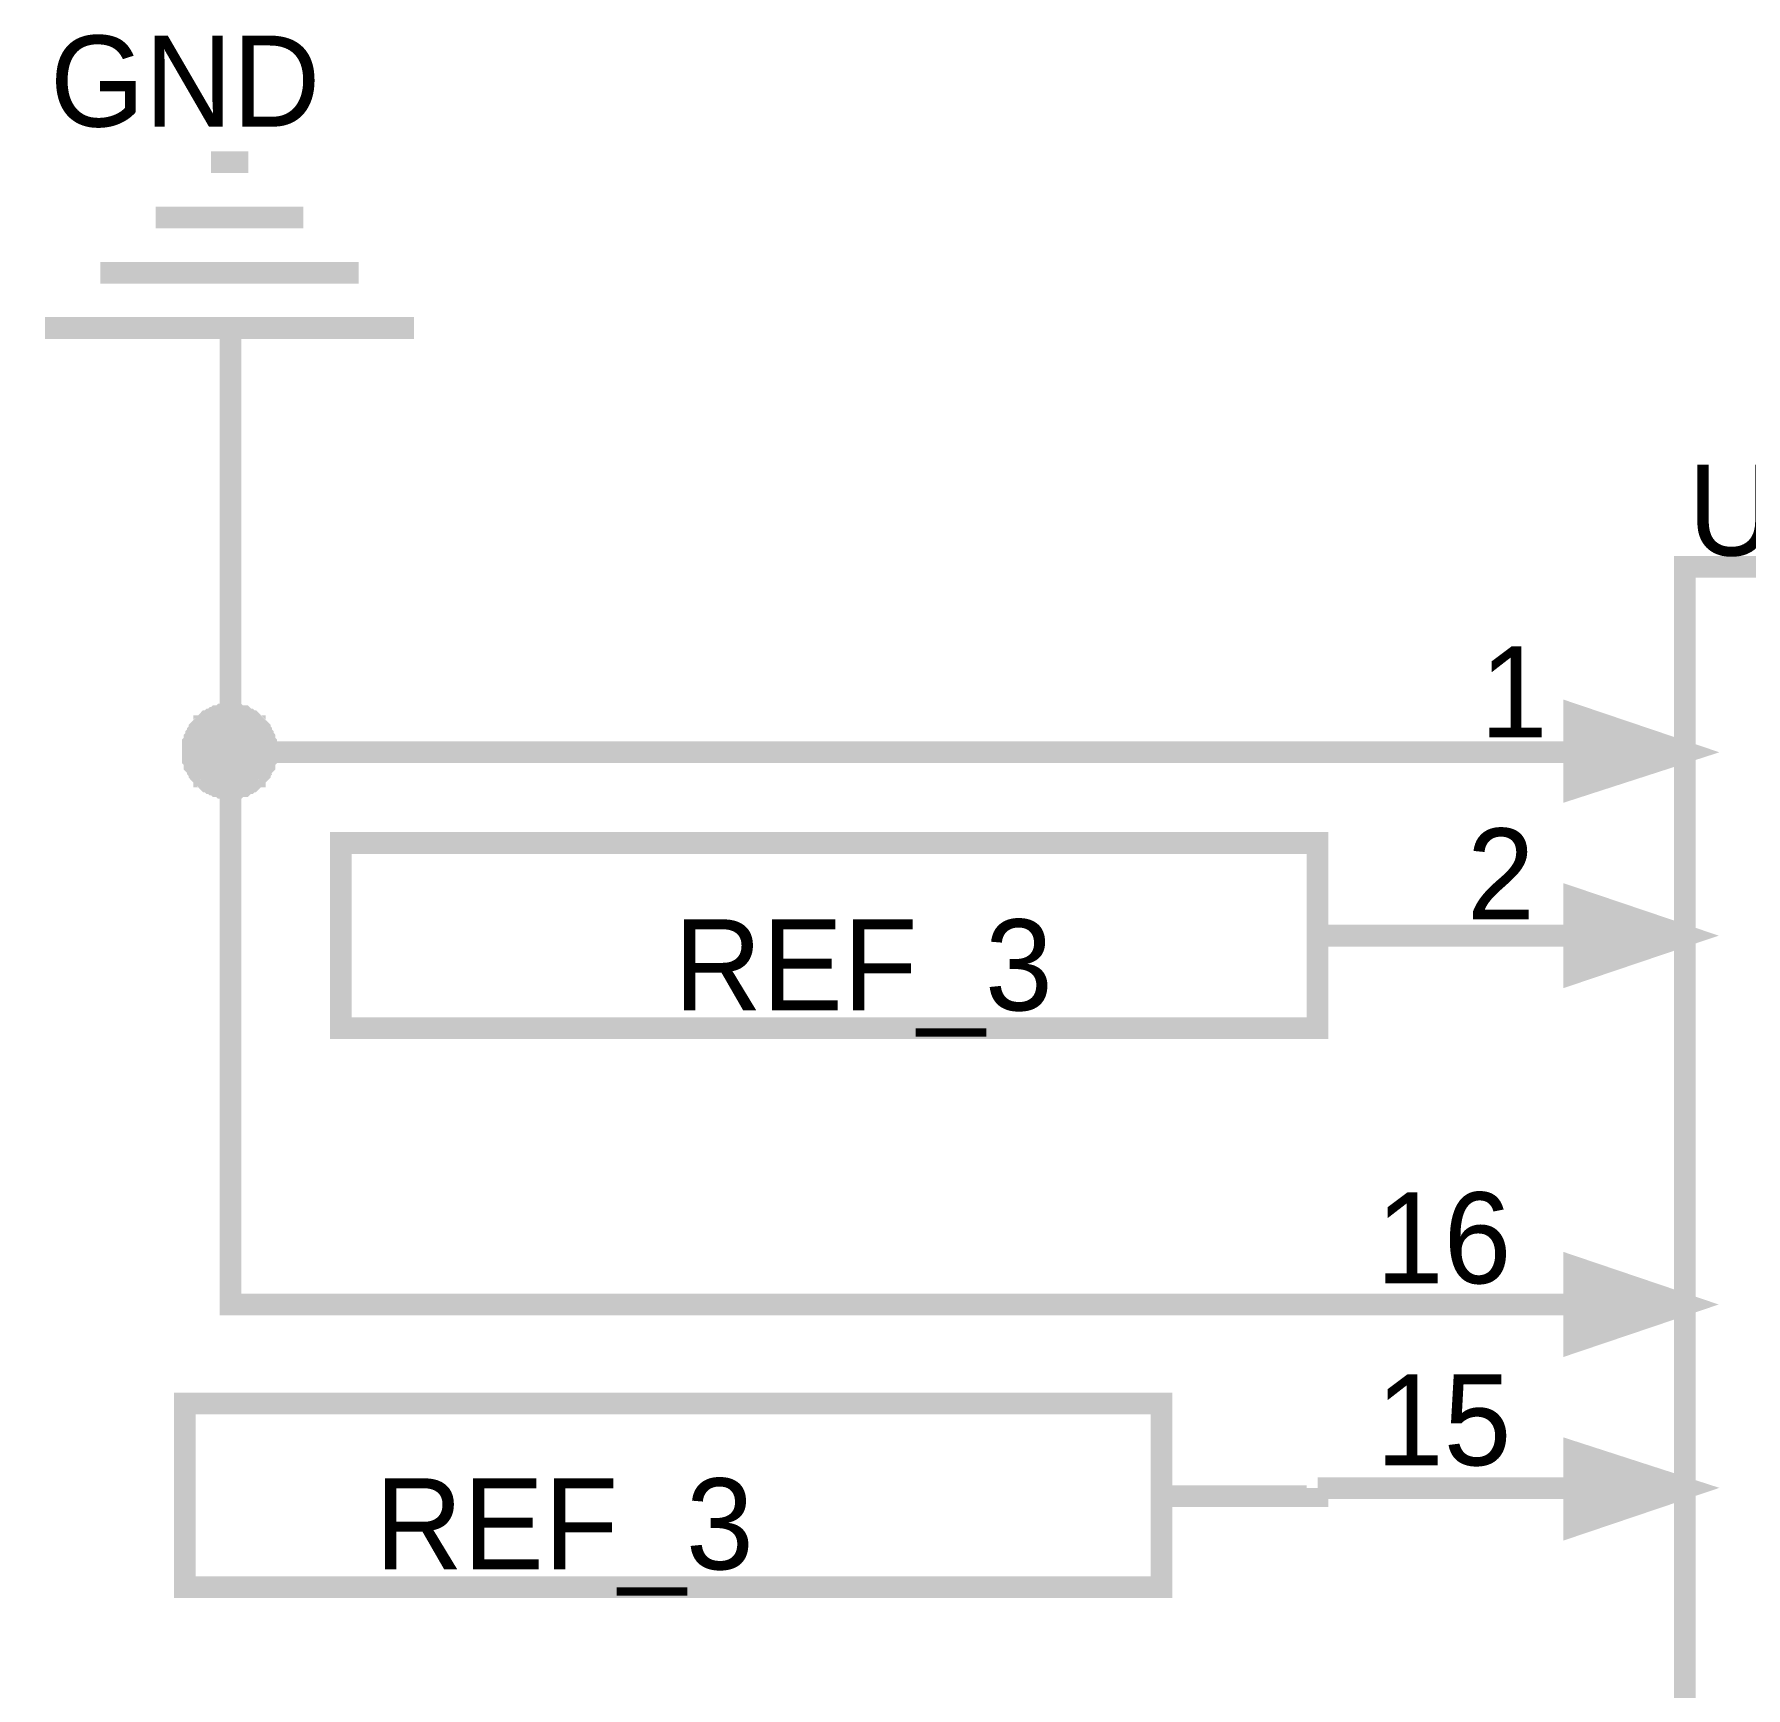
# Model space of a CAD drawing. Header units: millimetres. Extents: x 0 to 800, y 0 to 567.
# Drawn here: x 239.54 to 263.14, y 122.19 to 144.98 of the extents above; entities that cross this region are included whole.
import ezdxf

# ---------------------------------------------------------------- set-up
doc = ezdxf.new("R2010")
doc.units = ezdxf.units.MM
doc.layers.add('Sheet', color=255, linetype='Continuous')

msp = doc.modelspace()

# ---------------------------------------------------------------- linework, layer by layer
at = {"layer": 'Sheet'}
for points, const_width in [([(241.979, 143.218), (242.494, 143.218)], 0.3), ([(241.217, 142.456), (243.255, 142.456)], 0.3), ([(240.456, 141.695), (244.017, 141.695)], 0.3), ([(239.694, 140.933), (244.779, 140.933)], 0.3), ([(242.248, 138.402), (242.248, 140.933)], 0.3), ([(257.233, 127.471), (242.248, 127.471), (242.248, 135.087), (242.248, 138.402)], 0.3), ([(241.732, 135.087), (241.732, 135.109), (241.732, 135.132), (241.732, 135.177), (241.732, 135.199), (241.755, 135.221), (241.755, 135.244), (241.755, 135.266), (241.777, 135.289), (241.777, 135.311), (241.8, 135.333), (241.8, 135.356), (241.822, 135.378), (241.822, 135.401), (241.844, 135.423), (241.867, 135.445), (241.889, 135.445), (241.889, 135.468), (241.912, 135.49), (241.934, 135.513), (241.956, 135.513), (241.979, 135.535), (242.001, 135.535), (242.024, 135.557), (242.046, 135.557), (242.068, 135.58), (242.091, 135.58), (242.113, 135.58), (242.136, 135.602), (242.158, 135.602), (242.203, 135.602), (242.225, 135.602), (242.248, 135.602)], 0.3), ([(241.732, 135.087), (241.732, 135.109), (241.732, 135.132), (241.732, 135.177), (241.732, 135.199), (241.755, 135.221), (241.755, 135.244), (241.755, 135.266), (241.777, 135.289), (241.777, 135.311), (241.8, 135.333), (241.8, 135.356), (241.822, 135.378), (241.822, 135.401), (241.844, 135.423), (241.867, 135.445), (241.889, 135.445), (241.889, 135.468), (241.912, 135.49), (241.934, 135.513), (241.956, 135.513), (241.979, 135.535), (242.001, 135.535), (242.024, 135.557), (242.046, 135.557), (242.068, 135.58), (242.091, 135.58), (242.113, 135.58), (242.136, 135.602), (242.158, 135.602), (242.203, 135.602), (242.225, 135.602), (242.248, 135.602)], 0.3), ([(241.732, 135.087), (241.732, 135.109), (241.732, 135.132), (241.732, 135.177), (241.732, 135.199), (241.755, 135.221), (241.755, 135.244), (241.755, 135.266), (241.777, 135.289), (241.777, 135.311), (241.8, 135.333), (241.8, 135.356), (241.822, 135.378), (241.822, 135.401), (241.844, 135.423), (241.867, 135.445), (241.889, 135.445), (241.889, 135.468), (241.912, 135.49), (241.934, 135.513), (241.956, 135.513), (241.979, 135.535), (242.001, 135.535), (242.024, 135.557), (242.046, 135.557), (242.068, 135.58), (242.091, 135.58), (242.113, 135.58), (242.136, 135.602), (242.158, 135.602), (242.203, 135.602), (242.225, 135.602), (242.248, 135.602)], 0.3), ([(241.732, 135.087), (241.732, 135.109), (241.732, 135.132), (241.732, 135.177), (241.732, 135.199), (241.755, 135.221), (241.755, 135.244), (241.755, 135.266), (241.777, 135.289), (241.777, 135.311), (241.8, 135.333), (241.8, 135.356), (241.822, 135.378), (241.822, 135.401), (241.844, 135.423), (241.867, 135.445), (241.889, 135.445), (241.889, 135.468), (241.912, 135.49), (241.934, 135.513), (241.956, 135.513), (241.979, 135.535), (242.001, 135.535), (242.024, 135.557), (242.046, 135.557), (242.068, 135.58), (242.091, 135.58), (242.113, 135.58), (242.136, 135.602), (242.158, 135.602), (242.203, 135.602), (242.225, 135.602), (242.248, 135.602)], 0.3), ([(242.248, 135.602), (242.248, 135.602)], 0.3), ([(242.248, 135.602), (242.27, 135.602), (242.292, 135.602), (242.315, 135.602), (242.337, 135.602), (242.36, 135.58), (242.382, 135.58), (242.427, 135.58), (242.449, 135.557), (242.449, 135.557), (242.472, 135.535), (242.494, 135.535), (242.516, 135.513), (242.539, 135.513), (242.561, 135.49), (242.584, 135.468), (242.584, 135.445), (242.606, 135.445), (242.628, 135.423), (242.651, 135.401), (242.651, 135.378), (242.673, 135.356), (242.673, 135.333), (242.696, 135.311), (242.696, 135.289), (242.718, 135.266), (242.718, 135.244), (242.718, 135.221), (242.74, 135.199), (242.74, 135.177), (242.74, 135.132), (242.74, 135.109), (242.74, 135.087)], 0.3), ([(242.248, 135.602), (242.248, 135.602)], 0.3), ([(242.248, 135.602), (242.27, 135.602), (242.292, 135.602), (242.315, 135.602), (242.337, 135.602), (242.36, 135.58), (242.382, 135.58), (242.427, 135.58), (242.449, 135.557), (242.449, 135.557), (242.472, 135.535), (242.494, 135.535), (242.516, 135.513), (242.539, 135.513), (242.561, 135.49), (242.584, 135.468), (242.584, 135.445), (242.606, 135.445), (242.628, 135.423), (242.651, 135.401), (242.651, 135.378), (242.673, 135.356), (242.673, 135.333), (242.696, 135.311), (242.696, 135.289), (242.718, 135.266), (242.718, 135.244), (242.718, 135.221), (242.74, 135.199), (242.74, 135.177), (242.74, 135.132), (242.74, 135.109), (242.74, 135.087)], 0.3), ([(242.248, 135.602), (242.248, 135.602)], 0.3), ([(242.248, 135.602), (242.27, 135.602), (242.292, 135.602), (242.315, 135.602), (242.337, 135.602), (242.36, 135.58), (242.382, 135.58), (242.427, 135.58), (242.449, 135.557), (242.449, 135.557), (242.472, 135.535), (242.494, 135.535), (242.516, 135.513), (242.539, 135.513), (242.561, 135.49), (242.584, 135.468), (242.584, 135.445), (242.606, 135.445), (242.628, 135.423), (242.651, 135.401), (242.651, 135.378), (242.673, 135.356), (242.673, 135.333), (242.696, 135.311), (242.696, 135.289), (242.718, 135.266), (242.718, 135.244), (242.718, 135.221), (242.74, 135.199), (242.74, 135.177), (242.74, 135.132), (242.74, 135.109), (242.74, 135.087)], 0.3), ([(242.248, 135.602), (242.248, 135.602)], 0.3), ([(242.248, 135.602), (242.27, 135.602), (242.292, 135.602), (242.315, 135.602), (242.337, 135.602), (242.36, 135.58), (242.382, 135.58), (242.427, 135.58), (242.449, 135.557), (242.449, 135.557), (242.472, 135.535), (242.494, 135.535), (242.516, 135.513), (242.539, 135.513), (242.561, 135.49), (242.584, 135.468), (242.584, 135.445), (242.606, 135.445), (242.628, 135.423), (242.651, 135.401), (242.651, 135.378), (242.673, 135.356), (242.673, 135.333), (242.696, 135.311), (242.696, 135.289), (242.718, 135.266), (242.718, 135.244), (242.718, 135.221), (242.74, 135.199), (242.74, 135.177), (242.74, 135.132), (242.74, 135.109), (242.74, 135.087)], 0.3), ([(241.732, 135.087), (241.732, 135.109), (241.732, 135.132), (241.732, 135.177), (241.732, 135.199), (241.755, 135.221), (241.755, 135.244), (241.755, 135.266), (241.777, 135.289), (241.777, 135.311), (241.8, 135.333), (241.8, 135.356), (241.822, 135.378), (241.822, 135.401), (241.844, 135.423), (241.867, 135.445), (241.889, 135.445), (241.889, 135.468), (241.912, 135.49), (241.934, 135.513), (241.956, 135.513), (241.979, 135.535), (242.001, 135.535), (242.024, 135.557), (242.046, 135.557), (242.068, 135.58), (242.091, 135.58), (242.113, 135.58), (242.136, 135.602), (242.158, 135.602), (242.203, 135.602), (242.225, 135.602), (242.248, 135.602)], 0.0991), ([(241.732, 135.087), (241.732, 135.109), (241.732, 135.132), (241.732, 135.177), (241.732, 135.199), (241.755, 135.221), (241.755, 135.244), (241.755, 135.266), (241.777, 135.289), (241.777, 135.311), (241.8, 135.333), (241.8, 135.356), (241.822, 135.378), (241.822, 135.401), (241.844, 135.423), (241.867, 135.445), (241.889, 135.445), (241.889, 135.468), (241.912, 135.49), (241.934, 135.513), (241.956, 135.513), (241.979, 135.535), (242.001, 135.535), (242.024, 135.557), (242.046, 135.557), (242.068, 135.58), (242.091, 135.58), (242.113, 135.58), (242.136, 135.602), (242.158, 135.602), (242.203, 135.602), (242.225, 135.602), (242.248, 135.602)], 0.0991), ([(241.732, 135.087), (241.732, 135.109), (241.732, 135.132), (241.732, 135.177), (241.732, 135.199), (241.755, 135.221), (241.755, 135.244), (241.755, 135.266), (241.777, 135.289), (241.777, 135.311), (241.8, 135.333), (241.8, 135.356), (241.822, 135.378), (241.822, 135.401), (241.844, 135.423), (241.867, 135.445), (241.889, 135.445), (241.889, 135.468), (241.912, 135.49), (241.934, 135.513), (241.956, 135.513), (241.979, 135.535), (242.001, 135.535), (242.024, 135.557), (242.046, 135.557), (242.068, 135.58), (242.091, 135.58), (242.113, 135.58), (242.136, 135.602), (242.158, 135.602), (242.203, 135.602), (242.225, 135.602), (242.248, 135.602)], 0.0991), ([(241.732, 135.087), (241.732, 135.109), (241.732, 135.132), (241.732, 135.177), (241.732, 135.199), (241.755, 135.221), (241.755, 135.244), (241.755, 135.266), (241.777, 135.289), (241.777, 135.311), (241.8, 135.333), (241.8, 135.356), (241.822, 135.378), (241.822, 135.401), (241.844, 135.423), (241.867, 135.445), (241.889, 135.445), (241.889, 135.468), (241.912, 135.49), (241.934, 135.513), (241.956, 135.513), (241.979, 135.535), (242.001, 135.535), (242.024, 135.557), (242.046, 135.557), (242.068, 135.58), (242.091, 135.58), (242.113, 135.58), (242.136, 135.602), (242.158, 135.602), (242.203, 135.602), (242.225, 135.602), (242.248, 135.602)], 0.0991), ([(242.248, 135.602), (242.248, 135.602)], 0.0991), ([(242.248, 135.602), (242.27, 135.602), (242.292, 135.602), (242.315, 135.602), (242.337, 135.602), (242.36, 135.58), (242.382, 135.58), (242.427, 135.58), (242.449, 135.557), (242.449, 135.557), (242.472, 135.535), (242.494, 135.535), (242.516, 135.513), (242.539, 135.513), (242.561, 135.49), (242.584, 135.468), (242.584, 135.445), (242.606, 135.445), (242.628, 135.423), (242.651, 135.401), (242.651, 135.378), (242.673, 135.356), (242.673, 135.333), (242.696, 135.311), (242.696, 135.289), (242.718, 135.266), (242.718, 135.244), (242.718, 135.221), (242.74, 135.199), (242.74, 135.177), (242.74, 135.132), (242.74, 135.109), (242.74, 135.087)], 0.0991), ([(242.248, 135.602), (242.248, 135.602)], 0.0991), ([(242.248, 135.602), (242.27, 135.602), (242.292, 135.602), (242.315, 135.602), (242.337, 135.602), (242.36, 135.58), (242.382, 135.58), (242.427, 135.58), (242.449, 135.557), (242.449, 135.557), (242.472, 135.535), (242.494, 135.535), (242.516, 135.513), (242.539, 135.513), (242.561, 135.49), (242.584, 135.468), (242.584, 135.445), (242.606, 135.445), (242.628, 135.423), (242.651, 135.401), (242.651, 135.378), (242.673, 135.356), (242.673, 135.333), (242.696, 135.311), (242.696, 135.289), (242.718, 135.266), (242.718, 135.244), (242.718, 135.221), (242.74, 135.199), (242.74, 135.177), (242.74, 135.132), (242.74, 135.109), (242.74, 135.087)], 0.0991), ([(242.248, 135.602), (242.248, 135.602)], 0.0991), ([(242.248, 135.602), (242.27, 135.602), (242.292, 135.602), (242.315, 135.602), (242.337, 135.602), (242.36, 135.58), (242.382, 135.58), (242.427, 135.58), (242.449, 135.557), (242.449, 135.557), (242.472, 135.535), (242.494, 135.535), (242.516, 135.513), (242.539, 135.513), (242.561, 135.49), (242.584, 135.468), (242.584, 135.445), (242.606, 135.445), (242.628, 135.423), (242.651, 135.401), (242.651, 135.378), (242.673, 135.356), (242.673, 135.333), (242.696, 135.311), (242.696, 135.289), (242.718, 135.266), (242.718, 135.244), (242.718, 135.221), (242.74, 135.199), (242.74, 135.177), (242.74, 135.132), (242.74, 135.109), (242.74, 135.087)], 0.0991), ([(242.248, 135.602), (242.248, 135.602)], 0.0991), ([(242.248, 135.602), (242.27, 135.602), (242.292, 135.602), (242.315, 135.602), (242.337, 135.602), (242.36, 135.58), (242.382, 135.58), (242.427, 135.58), (242.449, 135.557), (242.449, 135.557), (242.472, 135.535), (242.494, 135.535), (242.516, 135.513), (242.539, 135.513), (242.561, 135.49), (242.584, 135.468), (242.584, 135.445), (242.606, 135.445), (242.628, 135.423), (242.651, 135.401), (242.651, 135.378), (242.673, 135.356), (242.673, 135.333), (242.696, 135.311), (242.696, 135.289), (242.718, 135.266), (242.718, 135.244), (242.718, 135.221), (242.74, 135.199), (242.74, 135.177), (242.74, 135.132), (242.74, 135.109), (242.74, 135.087)], 0.0991), ([(242.248, 134.594), (242.225, 134.594), (242.203, 134.594), (242.158, 134.594), (242.136, 134.594), (242.113, 134.617), (242.091, 134.617), (242.068, 134.617), (242.046, 134.639), (242.024, 134.639), (242.001, 134.661), (241.979, 134.661), (241.956, 134.684), (241.934, 134.684), (241.912, 134.706), (241.889, 134.729), (241.889, 134.751), (241.867, 134.751), (241.844, 134.773), (241.822, 134.796), (241.822, 134.818), (241.8, 134.841), (241.8, 134.863), (241.777, 134.885), (241.777, 134.885), (241.755, 134.908), (241.755, 134.953), (241.755, 134.975), (241.732, 134.997), (241.732, 135.02), (241.732, 135.042), (241.732, 135.065), (241.732, 135.087)], 0.3), ([(241.732, 135.087), (241.732, 135.087)], 0.3), ([(242.248, 134.594), (242.225, 134.594), (242.203, 134.594), (242.158, 134.594), (242.136, 134.594), (242.113, 134.617), (242.091, 134.617), (242.068, 134.617), (242.046, 134.639), (242.024, 134.639), (242.001, 134.661), (241.979, 134.661), (241.956, 134.684), (241.934, 134.684), (241.912, 134.706), (241.889, 134.729), (241.889, 134.751), (241.867, 134.751), (241.844, 134.773), (241.822, 134.796), (241.822, 134.818), (241.8, 134.841), (241.8, 134.863), (241.777, 134.885), (241.777, 134.885), (241.755, 134.908), (241.755, 134.953), (241.755, 134.975), (241.732, 134.997), (241.732, 135.02), (241.732, 135.042), (241.732, 135.065), (241.732, 135.087)], 0.3), ([(241.732, 135.087), (241.732, 135.087)], 0.3), ([(242.248, 134.594), (242.225, 134.594), (242.203, 134.594), (242.158, 134.594), (242.136, 134.594), (242.113, 134.617), (242.091, 134.617), (242.068, 134.617), (242.046, 134.639), (242.024, 134.639), (242.001, 134.661), (241.979, 134.661), (241.956, 134.684), (241.934, 134.684), (241.912, 134.706), (241.889, 134.729), (241.889, 134.751), (241.867, 134.751), (241.844, 134.773), (241.822, 134.796), (241.822, 134.818), (241.8, 134.841), (241.8, 134.863), (241.777, 134.885), (241.777, 134.885), (241.755, 134.908), (241.755, 134.953), (241.755, 134.975), (241.732, 134.997), (241.732, 135.02), (241.732, 135.042), (241.732, 135.065), (241.732, 135.087)], 0.3), ([(241.732, 135.087), (241.732, 135.087)], 0.3), ([(242.248, 134.594), (242.225, 134.594), (242.203, 134.594), (242.158, 134.594), (242.136, 134.594), (242.113, 134.617), (242.091, 134.617), (242.068, 134.617), (242.046, 134.639), (242.024, 134.639), (242.001, 134.661), (241.979, 134.661), (241.956, 134.684), (241.934, 134.684), (241.912, 134.706), (241.889, 134.729), (241.889, 134.751), (241.867, 134.751), (241.844, 134.773), (241.822, 134.796), (241.822, 134.818), (241.8, 134.841), (241.8, 134.863), (241.777, 134.885), (241.777, 134.885), (241.755, 134.908), (241.755, 134.953), (241.755, 134.975), (241.732, 134.997), (241.732, 135.02), (241.732, 135.042), (241.732, 135.065), (241.732, 135.087)], 0.3), ([(241.732, 135.087), (241.732, 135.087)], 0.3), ([(242.248, 135.087), (257.233, 135.087)], 0.3), ([(242.74, 135.087), (242.74, 135.065), (242.74, 135.042), (242.74, 135.02), (242.74, 134.997), (242.718, 134.975), (242.718, 134.953), (242.718, 134.908), (242.696, 134.885), (242.696, 134.885), (242.673, 134.863), (242.673, 134.841), (242.651, 134.818), (242.651, 134.796), (242.628, 134.773), (242.606, 134.751), (242.584, 134.751), (242.584, 134.729), (242.561, 134.706), (242.539, 134.684), (242.516, 134.684), (242.494, 134.661), (242.472, 134.661), (242.449, 134.639), (242.449, 134.639), (242.427, 134.617), (242.382, 134.617), (242.36, 134.617), (242.337, 134.594), (242.315, 134.594), (242.292, 134.594), (242.27, 134.594), (242.248, 134.594)], 0.3), ([(242.74, 135.087), (242.74, 135.065), (242.74, 135.042), (242.74, 135.02), (242.74, 134.997), (242.718, 134.975), (242.718, 134.953), (242.718, 134.908), (242.696, 134.885), (242.696, 134.885), (242.673, 134.863), (242.673, 134.841), (242.651, 134.818), (242.651, 134.796), (242.628, 134.773), (242.606, 134.751), (242.584, 134.751), (242.584, 134.729), (242.561, 134.706), (242.539, 134.684), (242.516, 134.684), (242.494, 134.661), (242.472, 134.661), (242.449, 134.639), (242.449, 134.639), (242.427, 134.617), (242.382, 134.617), (242.36, 134.617), (242.337, 134.594), (242.315, 134.594), (242.292, 134.594), (242.27, 134.594), (242.248, 134.594)], 0.3), ([(242.74, 135.087), (242.74, 135.065), (242.74, 135.042), (242.74, 135.02), (242.74, 134.997), (242.718, 134.975), (242.718, 134.953), (242.718, 134.908), (242.696, 134.885), (242.696, 134.885), (242.673, 134.863), (242.673, 134.841), (242.651, 134.818), (242.651, 134.796), (242.628, 134.773), (242.606, 134.751), (242.584, 134.751), (242.584, 134.729), (242.561, 134.706), (242.539, 134.684), (242.516, 134.684), (242.494, 134.661), (242.472, 134.661), (242.449, 134.639), (242.449, 134.639), (242.427, 134.617), (242.382, 134.617), (242.36, 134.617), (242.337, 134.594), (242.315, 134.594), (242.292, 134.594), (242.27, 134.594), (242.248, 134.594)], 0.3), ([(242.74, 135.087), (242.74, 135.065), (242.74, 135.042), (242.74, 135.02), (242.74, 134.997), (242.718, 134.975), (242.718, 134.953), (242.718, 134.908), (242.696, 134.885), (242.696, 134.885), (242.673, 134.863), (242.673, 134.841), (242.651, 134.818), (242.651, 134.796), (242.628, 134.773), (242.606, 134.751), (242.584, 134.751), (242.584, 134.729), (242.561, 134.706), (242.539, 134.684), (242.516, 134.684), (242.494, 134.661), (242.472, 134.661), (242.449, 134.639), (242.449, 134.639), (242.427, 134.617), (242.382, 134.617), (242.36, 134.617), (242.337, 134.594), (242.315, 134.594), (242.292, 134.594), (242.27, 134.594), (242.248, 134.594)], 0.3), ([(242.74, 135.087), (242.74, 135.087), (242.74, 135.087), (242.74, 135.087), (242.74, 135.087), (242.74, 135.087), (242.74, 135.087), (242.74, 135.087), (242.74, 135.087), (242.74, 135.087), (242.74, 135.087), (242.74, 135.087), (242.74, 135.087), (242.74, 135.087), (242.74, 135.087), (242.74, 135.087), (242.74, 135.087), (242.74, 135.087), (242.74, 135.087), (242.74, 135.087), (242.74, 135.087), (242.74, 135.087), (242.74, 135.087), (242.74, 135.087), (242.74, 135.087), (242.74, 135.087), (242.74, 135.087), (242.74, 135.087), (242.74, 135.087), (242.74, 135.087), (242.74, 135.087), (242.74, 135.087), (242.74, 135.087)], 0.3), ([(242.74, 135.087), (242.74, 135.087)], 0.3), ([(242.74, 135.087), (242.74, 135.087), (242.74, 135.087), (242.74, 135.087), (242.74, 135.087), (242.74, 135.087), (242.74, 135.087), (242.74, 135.087), (242.74, 135.087), (242.74, 135.087), (242.74, 135.087), (242.74, 135.087), (242.74, 135.087), (242.74, 135.087), (242.74, 135.087), (242.74, 135.087), (242.74, 135.087), (242.74, 135.087), (242.74, 135.087), (242.74, 135.087), (242.74, 135.087), (242.74, 135.087), (242.74, 135.087), (242.74, 135.087), (242.74, 135.087), (242.74, 135.087), (242.74, 135.087), (242.74, 135.087), (242.74, 135.087), (242.74, 135.087), (242.74, 135.087), (242.74, 135.087), (242.74, 135.087)], 0.3), ([(242.74, 135.087), (242.74, 135.087)], 0.3), ([(242.74, 135.087), (242.74, 135.087), (242.74, 135.087), (242.74, 135.087), (242.74, 135.087), (242.74, 135.087), (242.74, 135.087), (242.74, 135.087), (242.74, 135.087), (242.74, 135.087), (242.74, 135.087), (242.74, 135.087), (242.74, 135.087), (242.74, 135.087), (242.74, 135.087), (242.74, 135.087), (242.74, 135.087), (242.74, 135.087), (242.74, 135.087), (242.74, 135.087), (242.74, 135.087), (242.74, 135.087), (242.74, 135.087), (242.74, 135.087), (242.74, 135.087), (242.74, 135.087), (242.74, 135.087), (242.74, 135.087), (242.74, 135.087), (242.74, 135.087), (242.74, 135.087), (242.74, 135.087), (242.74, 135.087)], 0.3), ([(242.74, 135.087), (242.74, 135.087)], 0.3), ([(242.74, 135.087), (242.74, 135.087), (242.74, 135.087), (242.74, 135.087), (242.74, 135.087), (242.74, 135.087), (242.74, 135.087), (242.74, 135.087), (242.74, 135.087), (242.74, 135.087), (242.74, 135.087), (242.74, 135.087), (242.74, 135.087), (242.74, 135.087), (242.74, 135.087), (242.74, 135.087), (242.74, 135.087), (242.74, 135.087), (242.74, 135.087), (242.74, 135.087), (242.74, 135.087), (242.74, 135.087), (242.74, 135.087), (242.74, 135.087), (242.74, 135.087), (242.74, 135.087), (242.74, 135.087), (242.74, 135.087), (242.74, 135.087), (242.74, 135.087), (242.74, 135.087), (242.74, 135.087), (242.74, 135.087)], 0.3), ([(242.74, 135.087), (242.74, 135.087)], 0.3), ([(262.295, 135.087), (257.233, 135.087)], 0.3), ([(242.248, 134.594), (242.225, 134.594), (242.203, 134.594), (242.158, 134.594), (242.136, 134.594), (242.113, 134.617), (242.091, 134.617), (242.068, 134.617), (242.046, 134.639), (242.024, 134.639), (242.001, 134.661), (241.979, 134.661), (241.956, 134.684), (241.934, 134.684), (241.912, 134.706), (241.889, 134.729), (241.889, 134.751), (241.867, 134.751), (241.844, 134.773), (241.822, 134.796), (241.822, 134.818), (241.8, 134.841), (241.8, 134.863), (241.777, 134.885), (241.777, 134.885), (241.755, 134.908), (241.755, 134.953), (241.755, 134.975), (241.732, 134.997), (241.732, 135.02), (241.732, 135.042), (241.732, 135.065), (241.732, 135.087)], 0.0991), ([(241.732, 135.087), (241.732, 135.087)], 0.0991), ([(242.248, 134.594), (242.225, 134.594), (242.203, 134.594), (242.158, 134.594), (242.136, 134.594), (242.113, 134.617), (242.091, 134.617), (242.068, 134.617), (242.046, 134.639), (242.024, 134.639), (242.001, 134.661), (241.979, 134.661), (241.956, 134.684), (241.934, 134.684), (241.912, 134.706), (241.889, 134.729), (241.889, 134.751), (241.867, 134.751), (241.844, 134.773), (241.822, 134.796), (241.822, 134.818), (241.8, 134.841), (241.8, 134.863), (241.777, 134.885), (241.777, 134.885), (241.755, 134.908), (241.755, 134.953), (241.755, 134.975), (241.732, 134.997), (241.732, 135.02), (241.732, 135.042), (241.732, 135.065), (241.732, 135.087)], 0.0991), ([(241.732, 135.087), (241.732, 135.087)], 0.0991), ([(242.248, 134.594), (242.225, 134.594), (242.203, 134.594), (242.158, 134.594), (242.136, 134.594), (242.113, 134.617), (242.091, 134.617), (242.068, 134.617), (242.046, 134.639), (242.024, 134.639), (242.001, 134.661), (241.979, 134.661), (241.956, 134.684), (241.934, 134.684), (241.912, 134.706), (241.889, 134.729), (241.889, 134.751), (241.867, 134.751), (241.844, 134.773), (241.822, 134.796), (241.822, 134.818), (241.8, 134.841), (241.8, 134.863), (241.777, 134.885), (241.777, 134.885), (241.755, 134.908), (241.755, 134.953), (241.755, 134.975), (241.732, 134.997), (241.732, 135.02), (241.732, 135.042), (241.732, 135.065), (241.732, 135.087)], 0.0991), ([(241.732, 135.087), (241.732, 135.087)], 0.0991), ([(242.248, 134.594), (242.225, 134.594), (242.203, 134.594), (242.158, 134.594), (242.136, 134.594), (242.113, 134.617), (242.091, 134.617), (242.068, 134.617), (242.046, 134.639), (242.024, 134.639), (242.001, 134.661), (241.979, 134.661), (241.956, 134.684), (241.934, 134.684), (241.912, 134.706), (241.889, 134.729), (241.889, 134.751), (241.867, 134.751), (241.844, 134.773), (241.822, 134.796), (241.822, 134.818), (241.8, 134.841), (241.8, 134.863), (241.777, 134.885), (241.777, 134.885), (241.755, 134.908), (241.755, 134.953), (241.755, 134.975), (241.732, 134.997), (241.732, 135.02), (241.732, 135.042), (241.732, 135.065), (241.732, 135.087)], 0.0991), ([(241.732, 135.087), (241.732, 135.087)], 0.0991), ([(242.74, 135.087), (242.74, 135.065), (242.74, 135.042), (242.74, 135.02), (242.74, 134.997), (242.718, 134.975), (242.718, 134.953), (242.718, 134.908), (242.696, 134.885), (242.696, 134.885), (242.673, 134.863), (242.673, 134.841), (242.651, 134.818), (242.651, 134.796), (242.628, 134.773), (242.606, 134.751), (242.584, 134.751), (242.584, 134.729), (242.561, 134.706), (242.539, 134.684), (242.516, 134.684), (242.494, 134.661), (242.472, 134.661), (242.449, 134.639), (242.449, 134.639), (242.427, 134.617), (242.382, 134.617), (242.36, 134.617), (242.337, 134.594), (242.315, 134.594), (242.292, 134.594), (242.27, 134.594), (242.248, 134.594)], 0.0991), ([(242.74, 135.087), (242.74, 135.065), (242.74, 135.042), (242.74, 135.02), (242.74, 134.997), (242.718, 134.975), (242.718, 134.953), (242.718, 134.908), (242.696, 134.885), (242.696, 134.885), (242.673, 134.863), (242.673, 134.841), (242.651, 134.818), (242.651, 134.796), (242.628, 134.773), (242.606, 134.751), (242.584, 134.751), (242.584, 134.729), (242.561, 134.706), (242.539, 134.684), (242.516, 134.684), (242.494, 134.661), (242.472, 134.661), (242.449, 134.639), (242.449, 134.639), (242.427, 134.617), (242.382, 134.617), (242.36, 134.617), (242.337, 134.594), (242.315, 134.594), (242.292, 134.594), (242.27, 134.594), (242.248, 134.594)], 0.0991), ([(242.74, 135.087), (242.74, 135.065), (242.74, 135.042), (242.74, 135.02), (242.74, 134.997), (242.718, 134.975), (242.718, 134.953), (242.718, 134.908), (242.696, 134.885), (242.696, 134.885), (242.673, 134.863), (242.673, 134.841), (242.651, 134.818), (242.651, 134.796), (242.628, 134.773), (242.606, 134.751), (242.584, 134.751), (242.584, 134.729), (242.561, 134.706), (242.539, 134.684), (242.516, 134.684), (242.494, 134.661), (242.472, 134.661), (242.449, 134.639), (242.449, 134.639), (242.427, 134.617), (242.382, 134.617), (242.36, 134.617), (242.337, 134.594), (242.315, 134.594), (242.292, 134.594), (242.27, 134.594), (242.248, 134.594)], 0.0991), ([(242.74, 135.087), (242.74, 135.065), (242.74, 135.042), (242.74, 135.02), (242.74, 134.997), (242.718, 134.975), (242.718, 134.953), (242.718, 134.908), (242.696, 134.885), (242.696, 134.885), (242.673, 134.863), (242.673, 134.841), (242.651, 134.818), (242.651, 134.796), (242.628, 134.773), (242.606, 134.751), (242.584, 134.751), (242.584, 134.729), (242.561, 134.706), (242.539, 134.684), (242.516, 134.684), (242.494, 134.661), (242.472, 134.661), (242.449, 134.639), (242.449, 134.639), (242.427, 134.617), (242.382, 134.617), (242.36, 134.617), (242.337, 134.594), (242.315, 134.594), (242.292, 134.594), (242.27, 134.594), (242.248, 134.594)], 0.0991), ([(242.74, 135.087), (242.74, 135.087), (242.74, 135.087), (242.74, 135.087), (242.74, 135.087), (242.74, 135.087), (242.74, 135.087), (242.74, 135.087), (242.74, 135.087), (242.74, 135.087), (242.74, 135.087), (242.74, 135.087), (242.74, 135.087), (242.74, 135.087), (242.74, 135.087), (242.74, 135.087), (242.74, 135.087), (242.74, 135.087), (242.74, 135.087), (242.74, 135.087), (242.74, 135.087), (242.74, 135.087), (242.74, 135.087), (242.74, 135.087), (242.74, 135.087), (242.74, 135.087), (242.74, 135.087), (242.74, 135.087), (242.74, 135.087), (242.74, 135.087), (242.74, 135.087), (242.74, 135.087), (242.74, 135.087)], 0.0991), ([(242.74, 135.087), (242.74, 135.087)], 0.0991), ([(242.74, 135.087), (242.74, 135.087), (242.74, 135.087), (242.74, 135.087), (242.74, 135.087), (242.74, 135.087), (242.74, 135.087), (242.74, 135.087), (242.74, 135.087), (242.74, 135.087), (242.74, 135.087), (242.74, 135.087), (242.74, 135.087), (242.74, 135.087), (242.74, 135.087), (242.74, 135.087), (242.74, 135.087), (242.74, 135.087), (242.74, 135.087), (242.74, 135.087), (242.74, 135.087), (242.74, 135.087), (242.74, 135.087), (242.74, 135.087), (242.74, 135.087), (242.74, 135.087), (242.74, 135.087), (242.74, 135.087), (242.74, 135.087), (242.74, 135.087), (242.74, 135.087), (242.74, 135.087), (242.74, 135.087)], 0.0991), ([(242.74, 135.087), (242.74, 135.087)], 0.0991), ([(242.74, 135.087), (242.74, 135.087), (242.74, 135.087), (242.74, 135.087), (242.74, 135.087), (242.74, 135.087), (242.74, 135.087), (242.74, 135.087), (242.74, 135.087), (242.74, 135.087), (242.74, 135.087), (242.74, 135.087), (242.74, 135.087), (242.74, 135.087), (242.74, 135.087), (242.74, 135.087), (242.74, 135.087), (242.74, 135.087), (242.74, 135.087), (242.74, 135.087), (242.74, 135.087), (242.74, 135.087), (242.74, 135.087), (242.74, 135.087), (242.74, 135.087), (242.74, 135.087), (242.74, 135.087), (242.74, 135.087), (242.74, 135.087), (242.74, 135.087), (242.74, 135.087), (242.74, 135.087), (242.74, 135.087)], 0.0991), ([(242.74, 135.087), (242.74, 135.087)], 0.0991), ([(242.74, 135.087), (242.74, 135.087), (242.74, 135.087), (242.74, 135.087), (242.74, 135.087), (242.74, 135.087), (242.74, 135.087), (242.74, 135.087), (242.74, 135.087), (242.74, 135.087), (242.74, 135.087), (242.74, 135.087), (242.74, 135.087), (242.74, 135.087), (242.74, 135.087), (242.74, 135.087), (242.74, 135.087), (242.74, 135.087), (242.74, 135.087), (242.74, 135.087), (242.74, 135.087), (242.74, 135.087), (242.74, 135.087), (242.74, 135.087), (242.74, 135.087), (242.74, 135.087), (242.74, 135.087), (242.74, 135.087), (242.74, 135.087), (242.74, 135.087), (242.74, 135.087), (242.74, 135.087), (242.74, 135.087)], 0.0991), ([(242.74, 135.087), (242.74, 135.087)], 0.0991), ([(262.295, 132.556), (257.233, 132.556)], 0.3), ([(262.295, 127.471), (257.233, 127.471)], 0.3), ([(255.082, 124.828), (257.233, 124.828), (257.233, 124.94)], 0.3), ([(262.295, 124.94), (257.233, 124.94)], 0.3)]:
    msp.add_lwpolyline(points, dxfattribs=dict(at, const_width=const_width))
for points, const_width in [([(262.295, 137.64), (282.633, 137.64), (282.633, 102.071), (262.295, 102.071), (262.295, 137.64)], 0.3), ([(262.295, 137.64), (262.295, 102.071), (282.633, 102.071), (282.633, 137.64), (262.295, 137.64), (262.295, 137.64)], 0.0991), ([(260.772, 135.602), (262.295, 135.087), (260.772, 134.594), (260.772, 135.602)], 0.3), ([(260.772, 135.602), (262.295, 135.087), (260.772, 134.594), (260.772, 135.602)], 0.0991), ([(243.771, 131.279), (243.771, 133.833), (257.233, 133.833), (257.233, 131.279), (243.771, 131.279)], 0.3), ([(243.771, 133.833), (243.771, 131.279), (257.233, 131.279), (257.233, 133.833), (243.771, 133.833), (243.771, 133.833)], 0.0991), ([(260.772, 133.071), (262.295, 132.556), (260.772, 132.041), (260.772, 133.071)], 0.3), ([(260.772, 133.071), (262.295, 132.556), (260.772, 132.041), (260.772, 133.071)], 0.0991), ([(260.772, 127.987), (262.295, 127.471), (260.772, 126.956), (260.772, 127.987)], 0.3), ([(260.772, 127.987), (262.295, 127.471), (260.772, 126.956), (260.772, 127.987)], 0.0991), ([(241.62, 123.574), (241.62, 126.105), (255.082, 126.105), (255.082, 123.574), (241.62, 123.574)], 0.3), ([(241.62, 126.105), (241.62, 123.574), (255.082, 123.574), (255.082, 126.105), (241.62, 126.105), (241.62, 126.105)], 0.0991), ([(260.772, 125.433), (262.295, 124.94), (260.772, 124.425), (260.772, 125.433)], 0.3), ([(260.772, 125.433), (262.295, 124.94), (260.772, 124.425), (260.772, 125.433)], 0.0991)]:
    msp.add_lwpolyline(points, close=True, dxfattribs=dict(at, const_width=const_width))
at = {"layer": 'Sheet', "const_width": 0.508}
msp.add_lwpolyline([(241.972, 135.103, 1), (242.48, 135.103, 1)], format="xyb", close=True, dxfattribs=at)
at = {"layer": 'Sheet'}
for points in [[(260.719, 134.526), (262.449, 135.103), (260.719, 135.68)], [(260.719, 131.986), (262.449, 132.563), (260.719, 133.14)], [(260.719, 126.906), (262.449, 127.483), (260.719, 128.06)], [(260.719, 124.366), (262.449, 124.943), (260.719, 125.52)]]:
    msp.add_solid(points, dxfattribs=at)

# ---------------------------------------------------------------- texts
for s, height, p in [('GND', 1.2543, (239.761, 143.71)), ('U5', 1.2543, (262.34, 137.797)), ('1', 1.254, (259.473, 135.289)), ('2', 1.254, (259.293, 132.78)), ('REF_3', 1.2543, (248.363, 131.526)), ('16', 1.2543, (258.039, 127.763)), ('15', 1.2543, (258.039, 125.254)), ('REF_3', 1.2543, (244.241, 123.82))]:
    msp.add_text(s, height=height, dxfattribs=at).set_placement(p)

doc.saveas('drawing.dxf')
